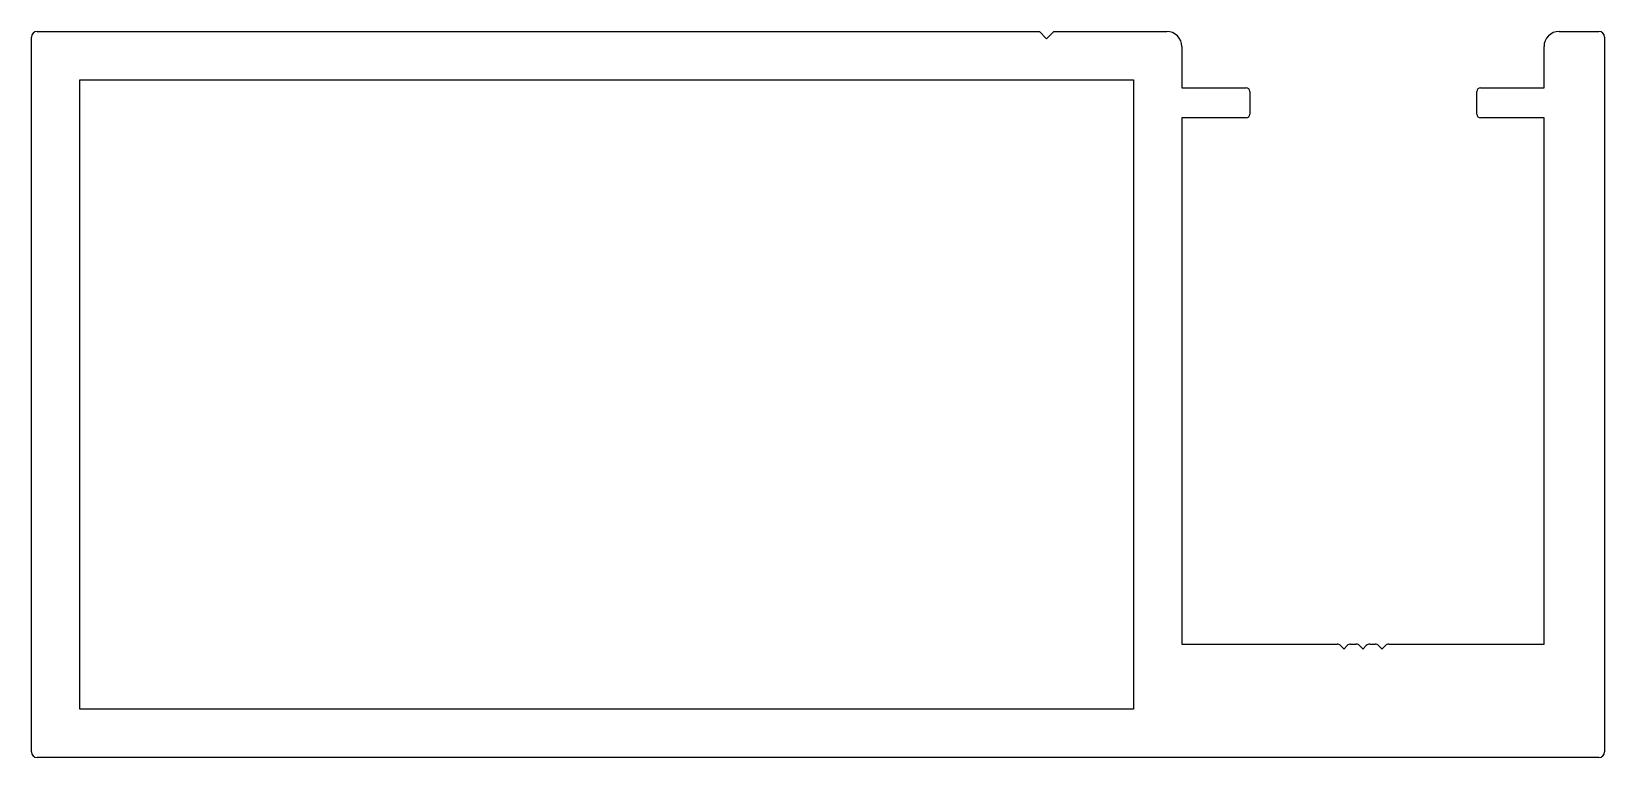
# Model space of a CAD drawing. Extents: x -41.4 to 41.1, y 1.4 to 39.5.
import ezdxf

# ---------------------------------------------------------------- set-up
doc = ezdxf.new("R2010")
doc.units = 0
doc.layers.add('1', color=7, linetype='CONTINUOUS')
doc.layers.add('TOP_RAIL', color=5, linetype='CONTINUOUS')

msp = doc.modelspace()

# ---------------------------------------------------------------- linework, layer by layer
at = {"layer": '1', "color": 7, "linetype": 'CONTINUOUS'}
for p, q in [((-41.428, 1.693), (-41.428, 39.193)), ((-41.128, 39.493), (11.464, 39.493)), ((11.464, 39.493), (11.844, 39.113)), ((11.844, 39.113), (12.224, 39.493)), ((12.224, 39.493), (18.149, 39.493)), ((38.74, 39.493), (40.822, 39.493)), ((41.122, 39.193), (41.122, 1.693)), ((18.942, 38.699), (18.942, 36.542)), ((37.947, 36.542), (37.947, 38.699)), ((18.942, 36.542), (22.316, 36.542)), ((22.514, 36.343), (22.514, 35.153)), ((34.42, 35.153), (34.42, 36.343)), ((34.619, 36.542), (37.947, 36.542)), ((22.316, 34.954), (18.942, 34.954)), ((18.942, 34.954), (18.942, 7.346)), ((37.947, 34.954), (34.619, 34.954)), ((37.947, 7.346), (37.947, 34.954)), ((18.942, 7.346), (27.091, 7.346)), ((27.268, 7.273), (27.439, 7.102)), ((27.45, 7.102), (27.621, 7.273)), ((27.798, 7.346), (28.091, 7.346)), ((28.268, 7.273), (28.439, 7.102)), ((28.45, 7.102), (28.621, 7.273)), ((28.798, 7.346), (29.091, 7.346)), ((29.268, 7.273), (29.439, 7.102)), ((29.45, 7.102), (29.621, 7.273)), ((29.798, 7.346), (37.947, 7.346)), ((40.822, 1.393), (-41.128, 1.393))]:
    msp.add_line(p, q, dxfattribs=at)
for centre, radius, start, end in [((-41.128, 39.193), 0.3, 90, 180), ((18.149, 38.699), 0.794, 360, 90), ((38.74, 38.699), 0.794, 90, 180), ((40.822, 39.193), 0.3, 0, 90), ((22.316, 36.343), 0.198, 0, 90), ((34.619, 36.343), 0.198, 90, 180), ((22.316, 35.153), 0.198, 270, 360), ((34.619, 35.153), 0.198, 180, 270), ((27.091, 7.096), 0.25, 45, 90), ((27.445, 7.108), 0.008, 225, 315), ((27.798, 7.096), 0.25, 90, 135), ((28.091, 7.096), 0.25, 45, 90), ((28.445, 7.108), 0.008, 225, 315), ((28.798, 7.096), 0.25, 90, 135), ((29.091, 7.096), 0.25, 45, 90), ((29.444, 7.108), 0.008, 225, 315), ((29.798, 7.096), 0.25, 90, 135), ((-41.128, 1.693), 0.3, 180, 270), ((40.822, 1.693), 0.3, 270, 0)]:
    msp.add_arc(centre, radius, start, end, dxfattribs=at)
at = {"layer": 'TOP_RAIL', "color": 7}
for p, q in [((-38.888, 3.933, 0.168), (-38.888, 36.953, 0.168)), ((-38.888, 36.953, 0.168), (16.402, 36.953, 0.168)), ((16.402, 36.953, 0.168), (16.402, 3.933, 0.168)), ((16.402, 3.933, 0.168), (-38.888, 3.933, 0.168))]:
    msp.add_line(p, q, dxfattribs=at)

doc.saveas('drawing.dxf')
